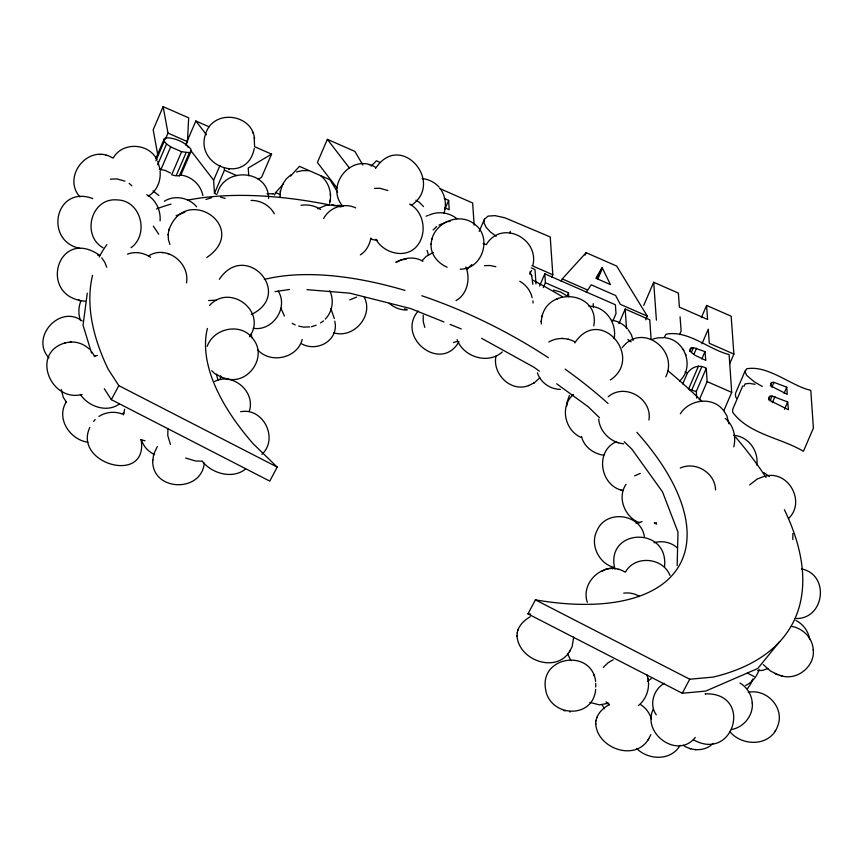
<?xml version="1.0" encoding="UTF-8"?>
<svg xmlns="http://www.w3.org/2000/svg" width="864" height="864" viewBox="0 0 864 864"><rect width="100%" height="100%" fill="white"/><g stroke="black" fill="none" stroke-linecap="round" stroke-linejoin="round"><path stroke-width="1.3" d="M595.706 686.999L595.706 683.446M648.929 420.066C652.568 398.682 624.823 382.504 608.234 396.749M756.778 465.113C758.916 450.976 748.31 436.266 733.698 435.37M423.22 315.306L423.209 321.473L424.807 327.359M532.829 284.288L531.716 275.767L529.88 271.922M510.214 233.323L510.235 231.282M566.849 405.972L567.054 402.268L569.376 395.442M792.817 539.579L792.882 533.434M677.16 565.628L677.981 532.138L662.548 491.94L631.865 449.129L624.24 441.731M167.951 428.846L167.778 435.553L170.424 444.442M186.494 282.874C190.048 262.894 166.568 244.48 148.586 255.917M752.285 703.318C751.896 695.066 747.112 687.247 740.005 683.035M752.306 702.821C753.386 715.478 743.807 727.358 731.419 729.572M813.251 650.149C812.851 638.528 803.466 628.56 792.18 626.497M780.127 675.41C796.208 681.458 815.173 666.889 813.272 649.652M495.947 356.152C492.188 374.188 511.196 392.828 529.038 385.409M280.303 192.056L282.355 184.982M185.879 145.282L187.445 141.631L188.676 117.839L163.134 106.661L153.176 129.805L157.788 154.937M280.044 196.96L280.368 190.782M329.616 203.234C332.305 193.396 328.86 182.153 320.771 175.813M569.981 650.851C556.664 674.147 518.184 660.258 517.028 635.58M648.68 738.871C635.375 762.167 596.894 748.278 595.739 723.6M330.404 195.642L330.502 193.806M330.091 201.614L330.178 199.919M516.996 636.336L517.212 632.794M573.707 637.06L572.13 646.628L569.452 651.877M595.696 724.356L595.922 720.814M551.772 277.204L552.82 274.774L550.228 236.952L504.846 217.793L495.05 215.644L488.149 216.097L484.423 219.208L484.024 222.944L486.119 227.318L490.536 232.07L496.141 236.25M87.275 293.166L83.041 325.188L91.519 352.987M532.926 265.183C539.298 238.313 501.444 219.272 486.248 244.706M614.099 338.677C617.252 323.114 605.372 306.007 588.881 306.191M169.916 244.447L168.437 239.803L168.156 234.479M447.131 267.192C437.897 263.336 430.283 254.221 431.082 243.81M541.318 323.968L541.21 321.062M168.858 230.18C185.231 183.082 250.852 227.491 206.788 257.504M431.784 239.522C435.964 222.016 459.454 212.425 474.077 223.83C492.847 236.542 482.879 269.363 460.199 269.179M541.912 316.775C548.932 285.79 600.145 292 593.752 325.868M168.08 234.943L169.02 229.198M431.006 244.274L431.946 238.529M541.134 321.527L542.074 315.781M123.509 414.85L124.621 409.223M152.788 460.771L153.652 454.334L157.302 446.58M204.282 463.115C201.366 493.484 151.308 491.281 152.723 459.983M220.104 379.523L220.698 375.894M595.706 689.375C593.028 720.004 549.061 717.034 545.476 688.662C540.14 655.798 591.613 648.648 595.674 681.534M742.781 385.862L732.823 409.007L732.586 412.16C748.991 434.365 780.937 437.832 803.423 451.3L813.391 428.144L810.799 390.334C791.089 385.981 768.344 364.889 746.68 368.788L745.103 371.801L746.669 375.365L754.25 381.802L762.275 386.478M664.232 337.64L665.96 334.249C687.992 329.756 708.998 349.693 729.108 354.553L731.711 392.375L723.848 410.648M370.904 238.021C369.695 244.674 366.26 251.284 360.342 254.858M517.201 632.815C518.465 625.579 524.2 620.244 530.28 616.702M595.912 720.835C597.164 713.599 602.899 708.264 608.99 704.722M733.774 446.828C736.333 436.903 733.493 424.969 725.252 418.446M729.961 731.754C742.5 746.798 770.548 746.528 777.632 726.224C785.084 708.178 766.908 688.327 748.289 692.345M517.925 630.148L518.141 629.381M596.635 718.168L596.84 717.39M206.021 132.721C192.985 165.704 246.985 186.278 254.264 148.446M443.934 213.386C446.861 205.006 445.338 195.167 439.852 188.179M653.411 708.847C641.185 733.126 677.484 759.866 695.304 737.435M752.663 678.996L751.41 682.69L747.533 688.662M249.253 411.318C255.895 391.77 232.826 371.909 214.553 381.51M601.884 267.97L595.879 278.23L610.448 284.612L602.446 268.218L601.884 267.97L597.683 277.711M80.784 301.255C78.322 307.444 78.224 314.41 80.59 320.641M89.813 427.453C72.792 463.59 147.96 485.309 141.221 440.154M531.5 270.443L529.675 274.126M665.777 376.823C678.92 350.168 642.06 321.84 622.188 347.674M155.79 158.479L164.182 138.985L165.812 137.808C175.1 137.678 184.896 142.139 190.922 149.191L191.03 151.459L181.062 174.604L179.41 175.781L177.217 175.835M155.887 160.747L164.29 141.264L164.182 138.985M165.37 139.201L167.994 133.11L163.134 106.661M157.637 164.7L166.558 143.986L164.29 141.264M160.715 170.057L170.683 146.912L166.558 143.986M171.634 174.874L181.602 151.729L189.378 152.636L191.03 151.459M186.408 142.906L195.847 120.982L209.012 126.749M186.084 152.712L176.116 175.856L172.757 175.122M179.41 175.781L189.378 152.636M216.94 194.411L214.477 193.331L213.635 180.23L219.931 165.607M214.477 193.331L224.435 170.186L224.273 167.562M254.178 137.484L254.61 146.718L271.555 154.148L261.587 177.293L258.26 179.269M274.525 195.016L275.573 192.586L283.522 183.838M362.815 164.938L354.888 151.394L327.359 139.342L317.39 162.486L336.992 187.963M444.982 208.926L448.654 200.394L444.334 198.504M479.185 231.39L484.423 219.208M539.568 286.016L544.817 273.834L615.406 304.754L616 313.654L612.846 320.965M543.305 287.604L545.4 282.733L544.817 273.834M561.211 281.34L562.259 278.91L586.116 252.677L616.658 266.058L647.298 316.148L645.732 319.81M566.924 296.503L568.501 292.853L545.4 282.733M585.068 255.107L586.116 252.677M586.246 292.302L591.181 284.818L615.643 295.531L620.287 304.322L647.298 316.148M597.726 279.18L602.446 268.218M618.894 323.654L625.19 309.042L649.76 319.799L651.11 339.358M643.723 305.424L653.692 282.269L678.38 293.09L679.385 307.109L707.594 319.464L706.59 305.446L731.16 316.202L733.882 354.078L729.68 363.82M679.568 334.627L681.145 330.977L680.065 316.818M701.341 317.628L706.59 305.446M689.677 351.529L691.254 347.868L693.425 347.598L704.959 351.626L705.823 360.385L695.531 355.558L692.064 353.063L690.163 350.784L690.034 348.98L691.254 347.868M691.33 352.469L693.425 347.598M693.922 354.283L696.546 348.192M682.733 383.951L687.452 372.989C691.88 366.79 699.559 364.057 706.255 368.334L707.141 381.607L699.268 399.881M701.989 343.796L708.275 329.173L709.301 343.31L733.882 354.078M698.458 366.131L688.489 389.275L696.287 391.478L696.73 398.12M701.806 358.938L704.959 351.626M691.837 389.826L701.806 366.682M696.287 391.478L706.255 368.334M745.416 370.289L735.458 393.444L735.556 396.641L736.711 398.509M743.99 386.348L745.038 383.918L749.228 383.378L755.05 384.264M770.245 386.089L771.822 382.439L773.96 382.342L786.737 387.191L787.277 394.351L772.535 386.845L770.796 384.934L770.612 383.476L771.822 382.439M771.854 387.212L773.96 382.342M768.496 399.881L770.072 396.22L772.114 396.058L787.676 401.944L788.432 409.774L771.077 401.058L769.122 398.887L768.982 397.116L770.072 396.22M770.018 400.928L772.114 396.058M772.34 402.7L774.965 396.608M784.123 393.282L786.737 387.191M784.523 409.255L787.676 401.944M759.132 669.524C756.994 676.382 752.177 682.409 745.61 685.454M302.195 339.498C297.302 358.355 270.443 364.111 257.699 349.823M217.48 193.126C224.575 166.536 268.715 169.592 268.574 198.482M207.22 346.345C213.656 327.877 241.445 322.153 253.066 338.947C267.872 356.843 248.065 385.204 226.336 378.637M648.162 739.897L650.84 734.648M680.098 745.286C671.209 761.098 648.281 760.352 636.487 748.354M774.954 731.473L775.472 730.447M207.392 328.45A264.892 122.504 28 0 0 253.292 443.891L277.214 467.089L269.752 481.108L111.348 399.654L118.822 385.636L108.227 369.295A392.126 181.354 28 0 1 92.567 275.303M779.695 641.563L757.793 668.477L705.726 691.092L682.268 693.241L527.947 613.883L535.41 599.864A264.892 122.504 28 0 0 636.865 432.324M682.268 693.241L689.742 679.223L713.189 677.084A392.126 181.354 28 0 0 784.393 509.706M66.398 401.674C55.696 418.316 69.8 439.7 87.955 442.26M113.195 158.112C122.245 141.502 149.008 142.927 156.989 159.808M323.665 218.527C329.335 207.328 344.455 202.381 355.687 207.889M375.559 168.437C400.55 130.432 445.208 182.714 411.21 205.427M574.722 342.965C599.713 304.97 644.382 357.242 610.373 379.966M625.396 572.173C634.781 554.893 662.839 557.334 669.935 575.381M206.399 131.663C215.482 108.961 252.439 114.48 254.578 138.877M418.241 310.986C395.518 337.122 440.953 373.615 458.978 341.669M626.054 484.283C616.788 497.664 624.942 517.46 639.706 522.839M219.348 279.288C245.354 240.084 294.602 293.695 251.359 314.474M282.809 184L286.189 178.999L290.812 174.928M249.48 336.82C267.484 311.504 230.008 282.906 209.596 305.413M261.878 454.334C278.878 438.782 263.326 407.257 240.624 411.707M680.324 413.802C689.321 399.384 712.422 396.122 723.298 410.238M788.443 518.584C805.864 502.502 789.102 470.858 766.076 475.934M679.579 381.067C694.721 367.524 685.422 339.973 665.388 337.824M93.604 421.394L95.148 419.515M325.285 319.108C332.564 311.774 334.228 299.927 329.756 290.671M290.596 176.072L299.43 166.352L329.972 179.734L337.63 192.262M471.809 264.557L467.251 269.093M749.639 484.942L757.091 479.088L764.5 476.237M539.86 377.762L534.492 382.666L528.433 385.7M422.107 260.658L426.136 256.446L433.328 252.439M573.523 394.394C559.451 406.231 564.721 430.358 581.018 437.389M371.088 166.18L376.391 160.812L380.03 162.41M131.015 247.73C149.472 234.425 141.091 200.459 117.385 199.93C91.206 197.24 81.119 235.235 103.01 247.774M433.091 230.018L436.612 226.584M603.288 667.386L608.083 662.753L613.17 659.783M638.334 705.596C646.391 699.3 650.063 688.241 647.957 678.359M713.092 743.386C705.37 751.518 692.107 751.345 683.186 745.286M245.527 469.087C232.675 479.455 212.177 473.645 202.5 461.581M664.232 683.294C653.627 689.429 648.896 704.473 656.262 714.841M502.254 351.94C488.246 364.878 463.255 356.918 457.099 339.584M647.406 681.372L651.251 678.64M320.522 322.974L323.557 320.879M119.2 404.104C106.769 413.068 88.279 406.48 80.374 394.47M148.273 196.096C156.946 191.279 161.06 180.706 160.078 171.126M456.052 300.607C467.5 294.16 470.632 278.554 465.858 266.944M271.555 154.148L248.227 168.026L248.767 175.813M317.639 208.818L326.3 205.222L333.029 204.995M176.105 215.719L184.82 212.252M439.031 225.061L446.623 221.929M616.442 441.655C594.637 451.073 600.08 485.395 622.22 490.374M164.311 201.236C174.56 194.724 188.957 197.521 196.614 206.777M634.608 475.826L640.3 473.386M601.668 571.46L606.02 569.063L614.574 567.421M98.917 416.437C105.829 411.966 114.815 411.026 122.472 414.115M356.681 297.065L349.715 299.873M396.943 262.138C404.611 257.224 415.066 256.5 422.95 261.284M456.818 341.55L453.481 342.544M533.585 383.108L534.492 382.666M395.647 262.138L401.231 259.816L406.21 259.168M548.802 341.982C556.61 337.446 566.492 337.37 574.43 341.647M65.761 342.727C30.046 352.242 50.317 402.559 82.145 394.502M426.125 216.194L428.285 215.352M429.332 214.985C438.275 211.032 449.248 212.404 456.818 218.678M768.128 668.52L762.437 670.399L757.706 670.583M608.785 703.188L599.465 704.884L589.864 702.378M127.429 254.156C135.011 251.154 143.942 252.742 150.606 257.288M311.429 326.765L316.084 325.22M205.924 199.476L211.658 197.662M652.828 339.055L657.925 337.856L663.379 337.759M555.617 299.516L557.885 298.836M680.324 468.04C695.617 460.966 715.295 472.943 715.543 489.91M122.504 413.521L123.984 413.122M636.066 523.26L642.114 521.651M654.415 523.303L656.5 522.752M654.026 542.786C661.9 540.292 671.198 542.246 677.268 547.862M296.482 171.979L302.238 170.608L308.686 170.672M99.058 254.934C57.164 226.325 37.336 297.551 85.298 301.201M275.011 291.654L289.591 289.462M94.241 356L97.34 355.547M70.016 342.101C77.004 341.485 84.218 344.142 89.219 349.067M64.886 342.857L71.323 341.906M112.342 157.777C88.366 143.284 61.668 176.569 79.952 196.96M624.542 571.838C605.2 559.84 580.1 581.44 587.326 602.348M333.774 205.837L338.818 205.351L343.181 205.999M300.996 205.286C307.843 204.26 314.96 205.578 320.674 209.585M208.656 300.542L216.043 300.208M407.149 309.971C400.572 310.252 394.092 307.649 389.21 303.286M110.322 179.15L116.791 178.902L124.945 181.148M374.425 188.428L379.717 188.244L387.871 190.49M447.757 221.584L450.101 221.476M484.553 265.68L489.845 265.496L495.85 266.695M623.7 593.147C629.068 592.402 634.63 593.514 639.295 596.257M309.701 326.884L303.674 327.132L298.674 326.052M705.91 693.814C753.084 693.133 734.26 762.415 693.5 739.865M794.826 618.462C824.342 620.438 830.574 574.657 801.425 568.901M202.522 461.171L195.642 460.998L185.62 458.05M267.052 193.752L273.488 193.806L272.927 193.795M253.249 328.288C272.635 331.528 288.76 307.811 278.197 291.071M251.068 200.459C260.518 200.189 269.816 205.416 274.298 213.754M306.936 289.656L349.747 293.155L410.681 308.567L443.956 321.948M527.947 613.883L530.615 614.099M375.268 167.108C351.292 152.615 324.605 185.911 342.889 206.291M560.358 389.405C550.206 389.264 540.529 382.579 537.397 372.816M99.684 154.483L100.516 154.602M561.773 338.353L562.604 338.472M611.885 568.544L612.716 568.663M368.917 164.668L369.522 164.754M105.991 155.336L106.596 155.423M568.08 339.206L568.685 339.293M618.192 569.387L618.797 569.484M333.688 332.759C353.398 339.109 373.799 315.932 364.338 297.356M161.989 252.536L162.95 252.698M337.565 205.816L340.934 207.036M167.497 253.53L168.793 253.757M332.057 204.822L338.861 206.053M97.74 255.172L99.695 255.55M422.15 178.578C428.63 179.215 434.668 182.261 439.063 187.067M159.224 169.236L165.229 170.435L170.608 173.059M611.647 320.252C617.728 320.89 623.214 324.097 627.361 328.504M598.666 419.105C599.724 431.838 610.956 442.724 623.668 443.783M621.022 490.126L623.257 490.579M228.56 169.096L229.338 169.258M372.352 239.479L371.142 239.231L377.536 240.516L376.758 240.354M617.274 442.508L618.484 442.746M569.657 711.752L570.445 711.914M564.052 710.629L565.25 710.878M695.196 749.606L695.974 749.768M689.591 748.483L690.79 748.732M79.715 248.346C43.556 240.656 55.372 184.475 92.761 198.558M614.272 567.486C598.936 563.825 589.518 544.547 597.1 530.431C606.118 509.026 641.056 513.767 644.35 536.533M140.454 439.679L145.044 440.77M553.565 290.088L560.736 292.064L566.946 295.931M603.806 455.252C593.633 453.838 583.772 446.818 581.537 436.406M181.3 175.144C191.894 176.612 200.934 185.101 202.878 195.653M220.493 197.154L225.18 198.396M211.766 370.71L214.564 373.507L222.426 377.568M220.806 377.136L228.182 379.134M404.525 308.815L406.771 309.463M301.752 343.937C317.585 352.426 339.206 340.168 334.778 321.149M763.247 664.567L770.483 671.036L777.859 674.654M775.224 673.79L782.87 676.318M181.602 151.729L170.683 146.912M450.122 324.432L461.214 328.892M483.095 243.421L485.395 244.372M439.7 188.546L472.64 202.975L474.163 225.137M444.604 207.673L449.194 209.682L448.654 200.394M531.932 265.626L552.82 274.774M562.259 278.91L587.293 289.872M531.284 267.905L534.978 269.525L536.004 283.889M167.994 133.11L187.445 141.631M224.435 170.186L236.779 175.597M275.573 192.586L280.346 194.67M685.087 371.952L687.452 372.989M707.141 381.607L731.711 392.375M747.306 673.034L754.164 676.555M118.822 385.636L277.214 467.089M535.41 599.864L689.742 679.223M654.394 522.968L656.543 524.102M292.194 323.309L295.196 324.929M481.68 338.353L534.028 367.286L539.428 371.228M795.928 620.482C803.25 624.154 808.51 631.422 809.719 639.522M409.666 204.034C423.943 211.766 427.313 232.74 417.571 245.3C406.717 259.578 383.746 253.67 375.959 239.285M519.793 281.286C525.895 284.774 530.669 290.747 532.127 297.691M146.74 194.692C156.028 199.735 160.909 210.611 160.078 220.925M154.634 454.68C148.457 451.732 143.154 446.299 141.48 439.538M415.919 200.21L419.148 202.144L423.533 206.561M152.982 190.879L158.846 195.458M763.722 472.457L769.446 476.572M82.188 320.965C59.875 304.031 29.916 337.414 48.935 357.901M556.708 383.81L588.028 406.609L599.465 417.701M78.44 299.657L80.482 301.169M640.548 704.549C645.883 707.908 649.771 713.254 651.542 719.28M129.146 183.384L131.879 185.792M605.988 701.827L609.455 704.884M153.306 226.098L158.738 234.241M66.56 402.322L63.277 397.364L61.279 389.567M327.359 139.342L349.402 168.005M195.847 120.982L206.464 134.784M185.879 144.126L188.33 147.312M190.782 150.498L213.635 180.23M567.508 653.692L570.964 660.647M101.768 257.861L104.846 262.364L106.715 267.278M604.444 708.772L601.97 704.56M284.44 316.051L280.919 308.221M104.296 388.757L111.348 399.654M91.908 352.004L94.867 356.594M628.139 329.616L631.411 334.724L633.096 340.524M723.87 410.864L726.894 415.832L728.86 423.814M685.638 354.326L686.038 355.126M531.328 274.968L531.716 275.767M683.23 349.25L683.813 350.449M330.88 308.534L334.303 318.546M705.218 693.63L705.445 694.332M614.887 569.117C604.627 528.131 669.352 525.701 664.481 566.978M157.734 161.32L159.959 168.977M646.942 674.881L648.356 679.741M593.59 674.352L593.989 675.745M427.064 250.376L428.425 255.01M252.493 131.695L252.893 133.088M216.389 374.252L218.03 380.171M251.327 333.623L251.683 337.64M653.692 282.269L656.402 320.144M625.19 309.042L626.53 328.601M593.19 303.664L593.449 307.606M568.501 292.853L568.76 296.795M532.969 300.899L533.088 303.037M99.241 257.04A392.126 181.354 28 0 1 106.855 244.652M156.481 208.969A392.126 181.354 28 0 1 171.04 204.109M187.704 200.135A392.126 181.354 28 0 1 329.173 204.844M532.991 280.195A392.126 181.354 28 0 1 562.496 296.752M627.858 339.466A392.126 181.354 28 0 1 631.152 341.874M668.002 370.775A392.126 181.354 28 0 1 701.978 401.382M735.664 437.184A392.126 181.354 28 0 1 766.022 477.457M264.352 279.418A264.892 122.504 28 0 1 404.946 290.412M421.805 295.758A264.892 122.504 28 0 1 548.338 357.696M565.164 369.198A264.892 122.504 28 0 1 607.997 403.445"/></g></svg>
